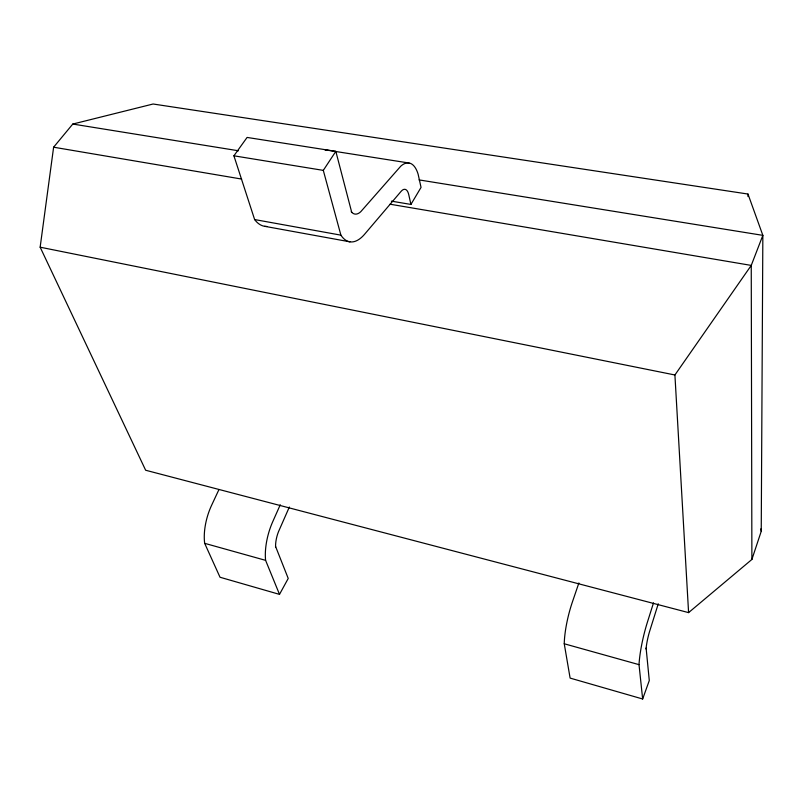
<?xml version="1.0" encoding="UTF-8"?>
<svg xmlns="http://www.w3.org/2000/svg" width="803" height="803" viewBox="0 0 803 803"><rect width="100%" height="100%" fill="white"/><g stroke="black" fill="none" stroke-linecap="round" stroke-linejoin="round"><path stroke-width="1.2" d="M761.234 531.295L762.85 235.359L747.984 194.045L153.112 104.009L72.782 124.053L53.62 147.2L40.15 247.194L145.644 470.237L688.593 612.619L751.889 559.46L761.234 531.295L760.893 528.836M646.044 649.025L646.194 647.509A20.517 4.055 -76.5 0 1 649.426 631.961L658.259 603.806M653.501 602.892L647.479 621.964A42.92 8.482 -76.5 0 0 639.017 664.653L642.651 698.991L570.11 678.093L564.248 643.775A42.087 10.238 -76.1 0 1 572.429 601.879L578.893 582.948M642.651 698.991L649.286 680.542L646.114 648.051M289.341 507.024L278.45 531.797A18.529 7.879 -74.4 0 0 275.57 545.849L275.59 547.265M280.257 504.776L272.729 521.709A38.775 16.492 -74.4 0 0 265.602 560.353L279.504 594.381L220.022 577.247L204.665 543.33A38.102 17.626 -73.9 0 1 211.58 505.348L218.938 489.589M279.504 594.381L288.227 578.451L275.529 546.341M391.392 201.141L410.915 204.434L421.043 187.41L418.132 174.241A42.649 17.124 -80.5 0 0 400.787 166.161L360.828 211.631A25.947 11.112 -80.9 0 1 352.045 212.594L351.232 211.721M410.915 204.434L408.767 194.727A16.14 6.474 -80.5 0 0 401.028 191.435L364.682 234.145A54.303 23.277 -80.9 0 1 340.894 235.149L323.298 170.377L335.825 151.355L247.093 137.433L233.914 155.812L254.631 219.56A52.978 25.485 -81.4 0 0 266.907 226.446M688.593 612.619L674.911 374.981L751.247 265.412L762.85 235.359L419.056 179.902M409.048 163.019L327.323 150.181A41.686 18.81 -80.9 0 0 325.145 150.101M72.782 124.053L238.501 150.783M233.914 155.812L323.298 170.377M53.62 147.2L241.633 179.059M390.067 204.213L751.247 265.412L751.889 559.46M254.631 219.56L340.894 235.149M264.669 226.305L349.947 241.833M40.15 247.194L674.911 374.981M204.665 543.33L265.602 560.353M564.248 643.775L639.017 664.653M335.825 151.355L351.744 212.444M747.984 194.045L747.995 196.544"/></g></svg>
